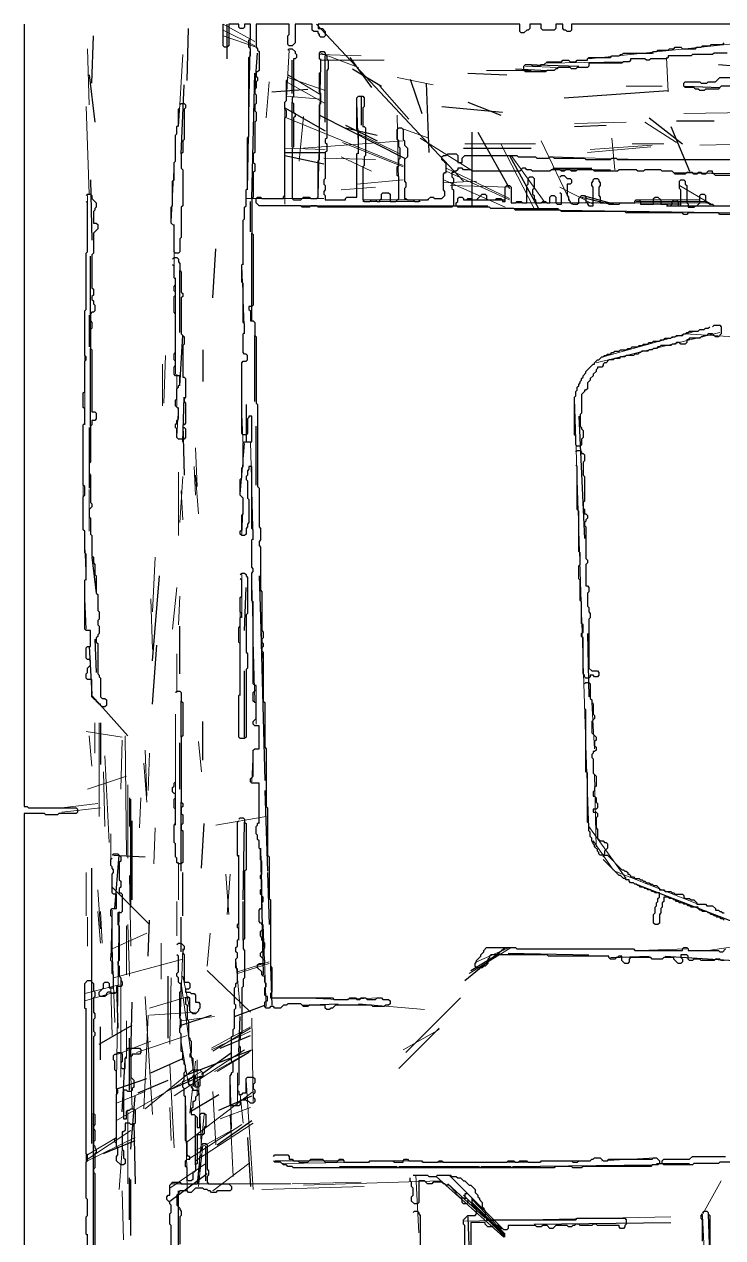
# Model space of a CAD drawing. Header units: metres. Extents: x 0 to 320, y 0 to 426.
# Drawn here: x 0 to 121.2, y 215.9 to 426.5 of the extents above; entities that cross this region are included whole.
import ezdxf

# ---------------------------------------------------------------- set-up
doc = ezdxf.new("R2010")
doc.units = ezdxf.units.M
for name, color, linetype in [('CUT', 7, 'Continuous'), ('FOLD', 1, 'Continuous'), ('OUTLINE', 3, 'Continuous')]:
    doc.layers.add(name, color=color, linetype=linetype)

msp = doc.modelspace()

# ---------------------------------------------------------------- linework, layer by layer
at = {"layer": 'CUT', "lineweight": 25}
for p, q in [((28.25, 416.75), (28.5, 425.75)), ((35.25, 420.5), (35.25, 426.5)), ((50.75, 426.5), (76.25, 399.25)), ((11.75, 416.25), (12, 424.5)), ((40, 415.25), (40.5, 421.5)), ((46.5, 414.5), (46.5, 420.25)), ((52.25, 409.5), (52.25, 421)), ((56.5, 420.75), (60.25, 415.5)), ((87.25, 419.5), (96.25, 419.25)), ((120.5, 419.5), (126.75, 419)), ((11.25, 417.75), (12.25, 409.5)), ((39.5, 396.25), (40, 418)), ((57, 418.75), (62, 415.75)), ((77, 418), (83.75, 417.75)), ((85.25, 418.75), (90.75, 418.5)), ((27.25, 404), (27.75, 416)), ((43, 414.75), (49.25, 415.25)), ((67, 417), (69, 411)), ((69.75, 416.25), (70.25, 404.25)), ((93.75, 413.75), (111.75, 415)), ((114.75, 415.75), (120.75, 415.5)), ((46.5, 405.25), (46.5, 413)), ((58.5, 414), (58.5, 409)), ((77, 413), (82.75, 410.75)), ((45.25, 412), (52.25, 408)), ((51.25, 410.75), (66, 403.25)), ((72.5, 412.25), (83, 411.25)), ((55.75, 409), (61.25, 406.25)), ((95.5, 408.75), (101, 409)), ((108.5, 410.25), (114.25, 405.75)), ((112.25, 408.75), (115.5, 401)), ((113.25, 409.75), (119.75, 409.75)), ((55.75, 408.5), (61.25, 407.25)), ((77.75, 395), (77.75, 407.75)), ((78.75, 407.75), (84.25, 398)), ((76.25, 405), (88, 405)), ((45.25, 404.25), (52.25, 404.25)), ((45.25, 403.75), (52, 402.25)), ((84.25, 403.75), (89.25, 394.5)), ((91.75, 401.5), (98.5, 401.5)), ((112.75, 400.75), (143.5, 400.25)), ((11.5, 399.5), (11.75, 389)), ((76.25, 396), (83.5, 396)), ((96.75, 396.5), (101.75, 395.25)), ((97, 396.75), (102.5, 395.25)), ((39.25, 390.5), (39.25, 395.75)), ((48, 395), (80.5, 395)), ((85, 394.5), (92.75, 394.5)), ((93, 394.25), (124, 393.75)), ((111.5, 395), (124.5, 395)), ((39.5, 375), (39.5, 390.25)), ((11.5, 373.5), (11.5, 386.25)), ((32.75, 379), (33.25, 387.5)), ((27, 373), (27, 383.75)), ((11.25, 376), (11.25, 370.5)), ((27, 363.75), (27.5, 372.5)), ((40, 361), (40, 372.5)), ((11.5, 356.75), (11.5, 370.25)), ((31, 370), (31, 364.5)), ((27.5, 354), (27.75, 361.75)), ((38.5, 360.5), (38.5, 354)), ((96.25, 358.5), (97.25, 337.25)), ((11.25, 356.5), (11.25, 346)), ((27.5, 357), (27.75, 348.25)), ((40.25, 346.5), (40.25, 356.75)), ((11.75, 334), (12.5, 327.75)), ((22.25, 316), (23.5, 330.75)), ((40.75, 330.75), (41.25, 316.5)), ((38.25, 321.25), (38.5, 328.75)), ((41, 323.5), (41.75, 295.25)), ((27, 313.75), (27, 322)), ((97.75, 320.75), (98, 309.75)), ((11.25, 318.5), (11.75, 310.25)), ((12.25, 319.75), (12.5, 314)), ((22.25, 308.5), (23, 318.75)), ((38.25, 302.75), (38.25, 314.25)), ((27.25, 302.75), (27.25, 309)), ((31, 298.75), (31, 305.5)), ((13.25, 305.25), (13.25, 298)), ((27, 293.75), (27, 301.75)), ((41.75, 293.5), (42.25, 279.5)), ((18.25, 292.25), (18.25, 287.25)), ((18.5, 273.25), (18.5, 292)), ((27.25, 279.5), (27.25, 291.5)), ((18.75, 274.5), (18.75, 288.25)), ((30.75, 280), (31.25, 287.75)), ((38, 274.5), (38.25, 288)), ((15.5, 282.25), (21, 282)), ((15.75, 273), (16.5, 282.25)), ((41, 283.5), (41.5, 261.5)), ((11.75, 232.25), (11.75, 280)), ((27.5, 271.75), (27.5, 279.25)), ((42.25, 279.25), (42.5, 270.25)), ((15.25, 276.75), (21.75, 270.25)), ((106.25, 277.25), (128.75, 268.5)), ((38, 267.5), (38, 274.25)), ((21.5, 264.75), (21.75, 271)), ((27.25, 265.5), (27.25, 271.5)), ((76.5, 260.5), (83.5, 266.25)), ((77.5, 262.25), (82.5, 265.25)), ((84, 265.25), (98, 265)), ((101.75, 264.5), (108.5, 264.75)), ((111.25, 264.75), (123.25, 264)), ((25, 250.5), (25, 261.25)), ((42.75, 263), (43, 256.25)), ((16, 259.5), (16.25, 252.25)), ((18.5, 247.25), (18.75, 256.75)), ((36.5, 254.25), (41.75, 256.25)), ((48.25, 256.25), (54.5, 256.5)), ((27.25, 252.75), (32.5, 254.5)), ((37.25, 248), (37.5, 254.25)), ((13, 249.5), (18.75, 252.75)), ((13.25, 246.75), (13.25, 252.5)), ((34, 248.75), (39.25, 251)), ((18.25, 241.5), (18.25, 250.5)), ((17, 237.75), (17.5, 246.75)), ((22, 244.5), (27.5, 247)), ((27.75, 244), (39.5, 248.5)), ((30.75, 244.25), (36, 248)), ((16.25, 241.75), (21.25, 243.5)), ((19.75, 241), (25, 243.25)), ((25.75, 241.75), (30.75, 244)), ((18.5, 231.25), (19.25, 240.5)), ((28.75, 237.75), (33.75, 240.75)), ((33.75, 238), (39.5, 240.5)), ((12, 211.75), (12, 237.5)), ((29.75, 228.5), (29.75, 237)), ((33.5, 232), (39.5, 236.25)), ((19, 235.75), (19.25, 225.25)), ((13.75, 230.5), (19.25, 232.75)), ((31.5, 225.75), (31.5, 231.75)), ((38.75, 233.25), (39.25, 224.75)), ((54.75, 228.25), (64.75, 228.25)), ((65, 228.25), (79, 228.25)), ((79.25, 228.25), (84.5, 228.25)), ((84.75, 228.25), (109, 228.5)), ((109.75, 228.75), (115.5, 228.75)), ((18.25, 219), (18.25, 226.25)), ((18.5, 216.25), (18.5, 226)), ((25.25, 222.25), (31.75, 227)), ((73.75, 226.75), (83, 217.5)), ((26.75, 206.25), (26.75, 224)), ((73.5, 225.25), (80, 219.25)), ((76.25, 223.25), (83.5, 216)), ((77, 219.5), (77.5, 204)), ((118.75, 220), (119.25, 202)), ((88.5, 218.25), (112.25, 218.5))]:
    msp.add_line(p, q, dxfattribs=at)
at = {"layer": 'FOLD', "lineweight": 18}
for p, q in [((34.5, 426.5), (40, 423.5)), ((34.5, 425.5), (40, 422.75)), ((38.75, 397.75), (39.25, 426.5)), ((34.5, 424.5), (40.25, 422.5)), ((98, 420.5), (134, 424.25)), ((11, 422.25), (11.25, 412.5)), ((45.5, 413.75), (46, 422)), ((51.5, 421.5), (58, 419)), ((104.25, 421.5), (109.25, 421.5)), ((26.75, 408.75), (27.5, 421.25)), ((51, 396.5), (51.5, 420.5)), ((51.25, 421.25), (58.5, 421)), ((51.5, 420.25), (62.5, 420.25)), ((87, 419.25), (92.75, 419)), ((90.5, 419.75), (104, 420)), ((111.5, 420.75), (111.75, 414.75)), ((45.75, 417.75), (51.5, 414.25)), ((45.75, 417.25), (52.25, 415)), ((64.75, 417.25), (71, 416)), ((80.25, 418.5), (88, 418.5)), ((42, 410.25), (42.5, 416.5)), ((45.5, 416.5), (52.25, 412.75)), ((61.75, 415.75), (66.75, 410)), ((104.5, 415.75), (110.75, 415.75)), ((45.5, 414), (51.5, 413.5)), ((57.75, 413), (58, 404)), ((10.75, 412.25), (11.25, 397)), ((45.25, 395.25), (45.25, 412.75)), ((64.75, 410.75), (65, 396.5)), ((114.5, 411), (130.5, 411.25)), ((45.5, 410.25), (65.75, 402)), ((47.75, 402.75), (48.5, 410.5)), ((95.5, 409.25), (104.5, 409.5)), ((107.75, 409.5), (113.25, 406)), ((58, 407.5), (65.25, 404)), ((65.25, 408.5), (70.25, 406.75)), ((68.75, 406.75), (77.5, 401.25)), ((102, 406.75), (102.5, 401.25)), ((45.25, 405), (52.25, 404.75)), ((48.5, 405), (65.75, 406.25)), ((55.25, 406), (65.75, 401.75)), ((76.5, 405.75), (88.75, 405.75)), ((82.75, 405.75), (88.5, 394.5)), ((89.75, 406.25), (95, 395.25)), ((97.75, 404.25), (108.75, 405.25)), ((98.25, 404.75), (109, 405.5)), ((105.5, 405.75), (111, 405.75)), ((117.25, 405.5), (127.5, 405.75)), ((52, 403.25), (61, 403)), ((55, 403.5), (60.25, 401)), ((84.5, 403.75), (90.25, 395.75)), ((91.5, 403.5), (106.75, 403)), ((109.25, 403), (116, 403)), ((118, 403), (132, 402.75)), ((25.5, 392.25), (26, 402.25)), ((73.25, 401.5), (84.25, 396.25)), ((73.25, 401), (84.25, 396)), ((93, 401.25), (101.75, 401.25)), ((55, 397.75), (61, 398.25)), ((57.75, 398.75), (65.75, 399.5)), ((72.75, 399.5), (83.5, 394.75)), ((72.75, 399), (78.5, 399.25)), ((74, 398.5), (84.25, 398.25)), ((93, 398.25), (98.75, 395.25)), ((113.75, 398.5), (119.25, 395.25)), ((11, 391), (11, 396.75)), ((38.5, 396.25), (52, 396.25)), ((58.75, 396), (70.25, 396)), ((106.5, 396), (117.25, 396)), ((58.75, 395.75), (68.75, 395.75)), ((84.5, 395.5), (118.5, 395.5)), ((106.25, 395.75), (118.25, 395.75)), ((107, 395.25), (114, 395.25)), ((38, 384.75), (38, 392.25)), ((26, 382.75), (26, 391.75)), ((37.75, 384.5), (38.25, 372.75)), ((26.25, 365.75), (26.25, 382.5)), ((10.5, 357), (10.5, 376.5)), ((99.25, 367.75), (120.75, 373)), ((100.5, 368.75), (116.5, 373.25)), ((114.75, 372.75), (123.25, 372.25)), ((24.25, 360.75), (24.5, 369)), ((24, 367.5), (24, 360.25)), ((26.5, 360), (26.5, 365.75)), ((95.5, 361.5), (97.5, 301.5)), ((26.5, 355), (26.75, 360)), ((37.75, 358.75), (38, 353.25)), ((10.25, 339), (10.25, 356.75)), ((39.25, 354), (39.75, 337)), ((29.75, 353), (30, 346.25)), ((37.5, 345), (38.25, 353.75)), ((29.5, 349.75), (29.75, 344.75)), ((26.75, 337.75), (26.75, 348.75)), ((27, 340), (27.5, 348)), ((29.75, 348.25), (30.25, 341.5)), ((11.25, 345.75), (11.25, 338.5)), ((27.25, 345.5), (27.5, 340.5)), ((37.75, 338), (38, 343.25)), ((10.5, 336), (10.75, 330)), ((22.25, 324.5), (22.75, 334)), ((37.75, 323.5), (37.75, 331)), ((25.75, 321.5), (26.5, 328.75)), ((39.5, 329.5), (39.75, 320.25)), ((10.5, 326.75), (10.75, 321.5)), ((22, 326.75), (22.25, 318)), ((26.75, 322.25), (27, 327.25)), ((37.5, 310), (37.5, 326.75)), ((39.75, 319.5), (40, 309)), ((26.5, 310.5), (26.5, 317.25)), ((40.25, 305), (40.25, 311.75)), ((11.75, 310), (18, 303)), ((98.5, 308.75), (99, 300.75)), ((26.25, 306.75), (26.25, 292.75)), ((10.75, 303.75), (17, 302.75)), ((12.25, 305.25), (12.25, 300)), ((13, 289), (13, 305.25)), ((11.25, 303), (11.75, 297.75)), ((16.75, 293.75), (17, 302.25)), ((17.5, 303), (17.75, 282.25)), ((30.25, 302), (30.75, 296.75)), ((97.5, 301.25), (98, 286.75)), ((14, 299.5), (14.75, 284.5)), ((21, 300.5), (21.25, 292.5)), ((21.5, 293.5), (21.75, 300)), ((39.5, 295), (39.75, 300.25)), ((20.75, 298.25), (21.25, 291.5)), ((11, 293.75), (17.75, 296)), ((13.75, 296.75), (14, 287.25)), ((99, 296.25), (99.25, 283.75)), ((18, 281.75), (18, 294.5)), ((40.75, 287.75), (40.75, 294.75)), ((6.5, 290.5), (12.75, 291.25)), ((20, 287), (20.25, 292.25)), ((26.25, 287.5), (26.25, 292.5)), ((6.5, 289.75), (13.25, 290.5)), ((33.25, 287.5), (42, 289)), ((22.5, 280.75), (22.75, 287)), ((37, 287.75), (37, 282.5)), ((98, 287.25), (104.5, 278.25)), ((15, 286), (15, 280.75)), ((98.75, 284.75), (102.25, 279.75)), ((37.25, 267.5), (37.25, 282.25)), ((26.75, 274.5), (26.75, 281)), ((10.75, 271.75), (10.75, 279.25)), ((18.25, 278.75), (18.5, 266.5)), ((35, 279), (35.5, 272)), ((35.25, 272), (35.75, 279)), ((102.5, 279.5), (117, 273.75)), ((12.75, 276.25), (13.25, 269.5)), ((26.5, 274.25), (26.5, 268.25)), ((12.75, 272.5), (13.25, 267)), ((13.25, 272.5), (13.5, 267)), ((15, 264.25), (15.25, 272.75)), ((16, 243.25), (16.5, 272.5)), ((11, 266.5), (11, 271.5)), ((17.75, 261.5), (17.75, 270)), ((18, 270.25), (18.25, 261.25)), ((41.5, 270.25), (42, 256)), ((15.25, 266), (21.25, 268.75)), ((31.75, 263), (32.25, 268.75)), ((15.25, 266.25), (15.75, 253.25)), ((23.75, 260.75), (23.75, 267)), ((27, 252), (27.5, 266)), ((77.25, 261.75), (84.5, 266.25)), ((78.5, 263.75), (84.25, 266.25)), ((89.75, 266), (105.5, 266)), ((106.75, 265.75), (115, 266)), ((118.75, 265.75), (123.75, 266.5)), ((15.5, 261), (27.5, 264.25)), ((36.75, 264), (37.5, 255.75)), ((37, 262), (42.5, 263.75)), ((37, 261.75), (42.5, 263.5)), ((27.5, 261.25), (28.75, 255.5)), ((31.75, 262.25), (39.25, 255)), ((10.5, 258.25), (16.5, 259.75)), ((15, 259.25), (15.25, 251)), ((16.75, 243.75), (16.75, 260.5)), ((25.25, 249.5), (25.5, 261)), ((27.25, 260), (29.75, 242.25)), ((10.5, 257), (15.75, 258.5)), ((21, 257.75), (22.25, 237.25)), ((21.75, 255.75), (28.5, 257.75)), ((48, 257.5), (54.5, 257.25)), ((54.75, 257.25), (61.75, 257.5)), ((66.25, 248), (75.75, 257.5)), ((10.75, 223), (10.75, 255.75)), ((21.75, 254.5), (29.75, 255)), ((58, 256.5), (69.5, 255.5)), ((17.75, 247), (17.75, 253.5)), ((20.75, 238.25), (21.5, 254.5)), ((27.25, 253.5), (33, 254.25)), ((39.5, 254), (39.75, 239.5)), ((19.5, 248), (28.25, 251)), ((32.5, 248.75), (39.25, 252.5)), ((32.5, 248.5), (39.25, 251.75)), ((32.75, 248.25), (39.25, 252.25)), ((65, 245.25), (72, 252.25)), ((65.75, 248.5), (72, 252)), ((16.25, 247.75), (22, 250)), ((27.25, 249.75), (28.5, 242.5)), ((26, 240.5), (38.25, 248.5)), ((28.75, 237.5), (29.75, 246.5)), ((30, 240.5), (30, 246.75)), ((33, 244.75), (39.25, 248.25)), ((33.5, 244.75), (39, 248)), ((16, 236.25), (30.75, 244.75)), ((21, 238.25), (29.25, 245)), ((25.25, 246), (26, 231.5)), ((37, 244.5), (37, 239)), ((16, 232), (16, 243)), ((18.5, 243.75), (18.75, 238.25)), ((30.25, 243), (30.75, 231)), ((35.75, 243.5), (36, 234.75)), ((38.5, 243.25), (39.75, 224.25)), ((16, 239.25), (21, 241.25)), ((28, 240.5), (28.25, 224)), ((28.25, 232.5), (39.75, 241.25)), ((32.75, 241.25), (33.25, 232)), ((37.5, 240.75), (38, 235.75)), ((25.25, 238.5), (25.5, 232.75)), ((34, 236.5), (39.25, 238.5)), ((18, 225.25), (18, 237.75)), ((30, 225.25), (31.25, 237.25)), ((35.75, 237.25), (36.25, 226.5)), ((11, 229.5), (18.5, 234.5)), ((28.5, 229.5), (37.75, 235.5)), ((29.75, 229.25), (39.75, 235.75)), ((29.75, 231), (36, 234.5)), ((11, 229.25), (19.25, 233.25)), ((11, 230.25), (16, 233.25)), ((30.25, 224.75), (31, 232)), ((16.5, 224.25), (17, 231.25)), ((100.25, 229.25), (109.5, 229.75)), ((25.25, 224.5), (31.5, 228.75)), ((32.75, 224), (39, 228.75)), ((43.5, 229.25), (55.25, 229.25)), ((44.75, 228.75), (60, 229)), ((60.25, 229.25), (68.75, 229.25)), ((69, 229), (89.75, 229)), ((90, 229.25), (96.5, 229.25)), ((46.5, 225.25), (58.5, 225.5)), ((48.5, 225), (72.25, 225.75)), ((68, 226.75), (68.5, 216.75)), ((71.5, 226.5), (83.25, 216)), ((117.5, 219.5), (121, 225.75)), ((17, 224), (17.25, 215.5)), ((25.5, 225.25), (46.25, 225.25)), ((41.25, 224.25), (59, 224.75)), ((77.75, 222.5), (83.5, 216.5)), ((77.75, 222), (83.5, 216.25)), ((76.25, 218.75), (112.25, 219.5)), ((117.75, 219.75), (119, 191.5)), ((11, 201), (11, 216.5))]:
    msp.add_line(p, q, dxfattribs=at)
at = {"layer": 'OUTLINE'}
for points in [[(0, 426.5), (0, 290.75), (0.5, 290.75), (0.75, 290.5), (9, 290.5), (9.25, 290.25), (9.25, 289.75), (9, 289.5), (6, 289.5), (5.75, 289.25), (3.75, 289.25), (3.5, 289.5), (0, 289.5), (0, 183.75)], [(236.25, 426.5), (95, 426.5), (95, 425.5), (94.75, 425.25), (94.25, 425.25), (94, 425.5), (93.75, 425.5), (93.5, 425.75), (93.5, 426.5), (92.25, 426.5), (92.25, 425.75), (92, 425.5), (90, 425.5), (89.75, 425.75), (89.75, 426.5), (87.75, 426.5), (87.75, 425.75), (87.5, 425.5), (87.25, 425.5), (86.75, 425), (86.25, 425), (86, 425.25), (86, 426.5), (51, 426.5), (51, 425.75), (51.75, 425.75), (52.25, 425.25), (52.25, 424.5), (52, 424.25), (51.5, 424.25), (51.25, 424.5), (51.25, 424.75), (51, 425), (51, 425.25), (50.25, 425.25), (50, 425.5), (50, 426.5), (47, 426.5), (47, 423.25), (46.5, 422.75), (46, 422.75), (45.75, 423), (45.75, 424.5), (46, 424.75), (46, 426.5), (40.25, 426.5), (40.25, 422.5), (40.5, 422.25), (40.5, 422), (40.75, 421.75), (40.75, 418.5), (40.5, 418.25), (40.25, 418.25), (40.25, 417.5), (40.5, 417.25), (40.5, 416.75), (40.25, 416.5), (40.25, 415.5), (40, 415.25), (40, 414.5), (40.25, 414.25), (40.25, 412.75), (40, 412.5), (40, 411.5), (40.25, 411.25), (40.25, 409.75), (40, 409.5), (40, 404.25), (39.75, 404), (39.75, 402.5), (40, 402.25), (40, 401), (39.75, 400.75), (39.75, 396.5), (39.5, 396.25), (39.5, 390.25), (39.75, 390), (39.75, 377.75), (39.5, 377.5), (39, 377.5), (39, 377), (39.25, 376.75), (39.25, 375), (39.75, 375), (40, 374.75), (40, 372.5), (40.25, 372.25), (40.25, 360.75), (40.5, 360.5), (40.5, 346.25), (40.75, 346), (40.75, 339.25), (41, 339), (41, 337), (40.75, 336.75), (40.75, 336), (41, 335.75), (41, 328.25), (41.25, 328), (41.25, 321.25), (41.5, 321), (41.5, 320), (41.25, 319.75), (41.25, 319.25), (41.5, 319), (41.5, 318.5), (41.25, 318.25), (41.25, 317.75), (41.5, 317.5), (41.5, 309), (41.75, 308.75), (41.75, 301), (42, 300.75), (42, 290.75), (42.25, 290.5), (42.25, 282.25), (42.5, 282), (42.5, 274.75), (42.75, 274.5), (42.75, 263), (43, 262.75), (43, 258.5), (42.75, 258.25), (42.75, 257.5), (53.5, 257.5), (53.75, 257.25), (56.25, 257.25), (56.5, 257.5), (57.5, 257.5), (57.75, 257.25), (58.25, 257.25), (58.5, 257.5), (59.25, 257.5), (59.5, 257.25), (61, 257.25), (61.25, 257.5), (62, 257.5), (62.25, 257.25), (63.25, 257.25), (63.5, 257), (63.5, 256.5), (63.25, 256.25), (62.75, 256.25), (62.5, 256), (60.5, 256), (60.25, 256.25), (54, 256.25), (53.5, 255.75), (53.25, 255.75), (53, 255.5), (52.5, 255.5), (52.25, 255.75), (52.25, 256.25), (49.5, 256.25), (49.25, 256), (48.5, 256), (48, 256.5), (45.75, 256.5), (45.5, 256.25), (45, 256.25), (44.5, 255.75), (43.5, 255.75), (43.25, 256), (42.75, 256), (42.5, 255.75), (42, 255.75), (41.75, 256), (41.75, 256.75), (42, 257), (42.25, 257), (42.25, 257.75), (42, 257.75), (41.75, 258), (41.75, 259.25), (42, 259.5), (42, 260), (41.75, 260.25), (41.75, 261.25), (41.5, 261.25), (41.25, 261.5), (41.25, 262), (40.5, 262.75), (40.5, 263.25), (40.75, 263.5), (41.75, 263.5), (41.75, 264), (41, 264.75), (41, 265.25), (41.5, 265.75), (41.5, 266), (41.75, 266.25), (41.75, 267), (41.25, 267.5), (41.25, 268), (41, 268.25), (41, 269), (41.25, 269.25), (41.5, 269.25), (41.5, 270), (41.25, 270.25), (41.25, 270.5), (41, 270.5), (40.75, 270.75), (40.75, 272.75), (41, 273), (41.25, 273), (41.25, 274), (41.5, 274.25), (41.5, 275), (41, 275.5), (41, 276.25), (41.25, 276.5), (41.25, 278), (41, 278.25), (41, 278.75), (41.25, 279), (41.25, 281.25), (41, 281.5), (41, 283.25), (40.75, 283.5), (40.75, 284.75), (40.5, 285), (40.5, 285.75), (40.25, 286), (40.25, 287.25), (40.5, 287.5), (40.5, 287.75), (40.75, 288), (40.75, 294.75), (39.5, 294.75), (39.25, 295), (39.25, 295.5), (39.75, 296), (39.75, 300.5), (40, 300.75), (40.75, 300.75), (40.75, 304.75), (40, 304.75), (39.75, 305), (39.75, 305.5), (40.25, 306), (40.25, 308.75), (40, 308.75), (39.75, 309), (39.75, 310.5), (40.25, 311), (40.25, 311.75), (40, 311.75), (39.75, 312), (39.75, 326.25), (39.5, 326.5), (39.5, 331.25), (39.75, 331.5), (39.75, 332), (39.5, 332.25), (39.5, 337), (39.75, 337.25), (39.75, 338.75), (39.5, 339), (39.5, 349.75), (39, 349.75), (39, 349.25), (38.75, 349), (38.75, 348.25), (38.5, 348), (38.5, 347.5), (38.75, 347.25), (38.75, 344.25), (39, 344), (39, 340), (38.75, 339.75), (38.75, 339.25), (38.5, 339), (38.5, 338), (38.25, 337.75), (37.75, 337.75), (37.5, 338), (37.5, 338.5), (37.75, 338.75), (37.75, 341.25), (38, 341.5), (38, 344.25), (37.5, 344.75), (37.5, 347.5), (37.75, 347.75), (37.75, 349.5), (38, 349.75), (38, 353.75), (38.25, 354), (39.5, 354), (39.5, 358.5), (39, 358.5), (39, 358.25), (38.75, 358), (38.75, 355.5), (38.5, 355.25), (38, 355.25), (37.75, 355.5), (37.75, 367.75), (38, 368), (38.5, 368), (38.75, 368.25), (38.75, 369), (38.5, 369.25), (38.25, 369.25), (38, 369.5), (38, 372.75), (38.25, 373), (38.25, 374.5), (38, 374.75), (38, 381.5), (37.75, 381.75), (37.75, 384.75), (38, 385), (38, 392.5), (38.25, 392.75), (38.25, 394.75), (38.5, 395), (38.5, 397.75), (38.75, 398), (38.75, 406.75), (39, 407), (39, 420.75), (39.25, 421), (39.25, 422.25), (39, 422.5), (39, 423.75), (39.25, 424), (39.25, 426.5), (38.25, 426.5), (38.25, 426), (38, 425.75), (37.5, 425.75), (37.25, 426), (37.25, 426.5), (35.5, 426.5), (35.5, 422.75), (35.25, 422.5), (34.75, 422.5), (34.5, 422.75), (34.5, 426.5)], [(45.75, 422), (46, 422.25), (46.5, 422.25), (47, 421.75), (47, 421.5), (47.25, 421.25), (47.25, 420.75), (47, 420.5), (46.75, 420.5), (46.75, 414), (46.5, 413.75), (46.5, 413), (46.75, 412.75), (46.75, 411.25), (47, 411), (47, 410.5), (46.75, 410.25), (46.75, 405.25), (46.5, 405), (46.5, 396.25), (46.75, 396), (48, 396), (48.5, 396.5), (49.5, 396.5), (49.75, 396.25), (50.75, 396.25), (51, 396.5), (51, 402.75), (51.25, 403), (51.25, 412.5), (51.5, 412.75), (51.5, 414.5), (51.25, 414.75), (51.25, 418), (51.5, 418.25), (51.5, 420.25), (51.25, 420.5), (51.25, 421.5), (51.5, 421.75), (52, 421.75), (52.25, 421.5), (52.25, 421.25), (52.5, 421), (52.5, 420.5), (52.75, 420.25), (52.75, 418.75), (52.5, 418.5), (52.5, 406.75), (52.25, 406.5), (52.25, 406), (52.5, 405.75), (52.5, 404.5), (52.25, 404.25), (52.25, 399.75), (52, 399.5), (52, 398.75), (52.25, 398.5), (52.25, 397.75), (52, 397.5), (52, 397), (52.25, 396.75), (52.25, 396), (55.75, 396), (55.75, 396.25), (56, 396.5), (57.75, 396.5), (57.75, 404), (58, 404.25), (58, 408), (57.75, 408.25), (57.75, 413.75), (58, 414), (58.75, 414), (59, 413.75), (59, 412.25), (58.75, 412), (58.75, 408.75), (59, 408.75), (59.25, 408.5), (59.25, 403.75), (59, 403.5), (59, 402), (58.75, 401.75), (58.75, 396), (59, 395.75), (60, 395.75), (60.25, 396), (61, 396), (61.25, 395.75), (61.75, 395.75), (61.75, 396), (62, 396.25), (62, 397), (62.25, 397.25), (63.25, 397.25), (63.5, 397), (63.5, 395.75), (64.5, 395.75), (65, 396.25), (65, 400), (64.75, 400.25), (64.75, 401.75), (65, 402), (65, 403), (65.25, 403.25), (65.25, 405), (65, 405.25), (65, 406.25), (64.75, 406.5), (64.75, 408.25), (65, 408.5), (65.5, 408.5), (65.75, 408.25), (65.75, 406.5), (66, 406.25), (66, 405.5), (66.5, 405), (66.5, 403.5), (66, 403), (66, 399.25), (66.25, 399), (66.25, 398.25), (66, 398), (66, 396.25), (66.25, 396.25), (66.5, 396), (67.5, 396), (67.75, 395.75), (68.5, 395.75), (68.75, 396), (70, 396), (70.5, 396.5), (71, 396.5), (71.25, 396.25), (72.5, 396.25), (73, 396.75), (73, 397.5), (72.75, 397.75), (72.75, 400.5), (73, 400.75), (73.25, 400.75), (73.25, 402.25), (73, 402.5), (73, 402.75), (72.75, 402.75), (72.5, 403), (72.5, 403.5), (72.75, 403.75), (73.25, 403.75), (73.5, 404), (75, 404), (75.25, 403.75), (75.25, 402.5), (76, 402.5), (76, 403.25), (76.5, 403.75), (85.5, 403.75), (85.75, 403.5), (88.75, 403.5), (89, 403.25), (91, 403.25), (91.25, 403.5), (91.75, 403.5), (92, 403.25), (97.25, 403.25), (97.5, 403), (101.75, 403), (102, 403.25), (102.75, 403.25), (103, 403), (125, 403)], [(122, 421.5), (119.75, 421.5), (119.5, 421.25), (116, 421.25), (115.75, 421), (111.75, 421), (111.75, 420.75), (111.5, 420.5), (108.75, 420.5), (108.5, 420.25), (108, 420.25), (107.75, 420.5), (105.25, 420.5), (105.25, 420.25), (105, 420), (104, 420), (103.75, 419.75), (98, 419.75), (98, 419.25), (97.75, 419), (96, 419), (95.75, 418.75), (95, 418.75), (94.75, 419), (92.75, 419), (92.5, 418.75), (92.25, 418.75), (92, 418.5), (90.75, 418.5), (90.5, 418.25), (87, 418.25), (86.75, 418.5), (86.75, 419.25), (87, 419.5), (88, 419.5), (88.25, 419.25), (89.5, 419.25), (89.75, 419.5), (90.25, 419.5), (90.75, 420), (93.25, 420), (93.5, 420.25), (94.5, 420.25), (94.75, 420), (95.75, 420), (96, 420.25), (97.75, 420.25), (97.75, 420.5), (98, 420.75), (101.75, 420.75), (102, 421), (103.25, 421), (103.5, 421.25), (103.75, 421.25), (104, 421.5), (109, 421.5), (109.25, 421.75), (109.75, 421.75), (110, 422), (111.75, 422), (112, 422.25), (112.75, 422.25), (113, 422.5), (114, 422.5), (114.25, 422.25), (116.5, 422.25), (116.75, 422.5), (117.5, 422.5), (117.75, 422.75), (119, 422.75), (119.25, 423), (121.25, 423), (121.5, 423.25)], [(126.5, 415.75), (121, 415.75), (120.5, 415.25), (118.25, 415.25), (118, 415), (117.25, 415), (117, 415.25), (116.5, 415.25), (116.25, 415.5), (114.75, 415.5), (114.5, 415.75), (114.5, 416.25), (114.75, 416.5), (117.25, 416.5), (117.5, 416.25), (118.5, 416.25), (118.75, 416.5), (120, 416.5), (120.75, 417.25), (127.25, 417.25)], [(128.75, 400.25), (120, 400.25), (119.5, 400.75), (119.5, 401), (118.75, 401), (118.25, 400.5), (117.75, 400.5), (117.5, 400.75), (117, 400.75), (116.75, 400.5), (116.25, 400.5), (116, 400.75), (115, 400.75), (114.75, 400.5), (113, 400.5), (112.5, 401), (110.75, 401), (110.5, 401.25), (107.75, 401.25), (107.5, 401), (106.5, 401), (106.25, 401.25), (103.25, 401.25), (103, 401), (99, 401), (98.75, 401.25), (96, 401.25), (95.75, 401), (95, 401), (94.75, 401.25), (94, 401.25), (93.75, 401), (93.25, 401), (93, 401.25), (91.5, 401.25), (91.25, 401), (88.25, 401), (88, 401.25), (87.25, 401.25), (87, 401.5), (86.5, 401.5), (86, 401), (77.75, 401), (77.5, 401.25), (76.25, 401.25), (76, 401.5), (75.25, 401.5), (75.25, 401.25), (75, 401), (74.75, 401), (74.5, 400.75), (74.25, 400.75), (74.25, 400), (74.5, 399.75), (74.5, 399), (74.25, 398.75), (74.25, 398), (74.5, 397.75), (74.5, 395), (74.25, 394.75), (51, 394.75), (50.75, 395), (49.75, 395), (49.5, 394.75), (48.25, 394.75), (48, 395), (40.75, 395), (40.25, 395.5), (40.25, 396.25), (40.5, 396.5), (41, 396.5), (41.25, 396.25), (45, 396.25), (45, 396.5), (45.25, 396.75), (45.25, 410.25), (45.5, 410.5), (45.5, 411.5), (45.25, 411.75), (45.25, 413), (45.5, 413.25), (45.5, 416.75), (45.75, 417)], [(27, 412.5), (27.25, 412.75), (27.75, 412.75), (28, 412.5), (28, 412), (27.75, 411.75), (27.75, 406.5), (27.5, 406.25), (27.5, 404.25), (27.25, 404), (27.25, 401.5), (27.5, 401.25), (27.5, 395), (27.25, 394.75), (27.25, 389.5), (27, 389.25), (27, 387), (26.75, 386.75), (26.25, 386.75), (26, 387), (26, 391.5), (25.5, 392), (25.5, 394.75), (25.75, 395), (25.75, 399.25), (26, 399.5), (26, 402.5), (26.25, 402.75), (26.25, 407.25), (26.5, 407.5), (26.5, 408.75), (26.75, 409), (26.75, 411.75), (27, 412)], [(93, 400), (93.25, 400.25), (93.75, 400.25), (94.25, 399.75), (94.75, 399.75), (95, 399.5), (95, 399), (94.75, 398.75), (94.25, 398.75), (94.25, 396.75), (94.5, 396.5), (94.5, 396), (94.75, 395.75), (94.75, 395.5), (95, 395.5), (95.25, 395.25), (96, 395.25), (96.25, 395.5), (96.25, 396.25), (96.75, 396.75), (97.25, 396.75), (97.5, 396.5), (97.5, 395.75), (97.75, 395.5), (97.75, 395.25), (98, 395), (98.75, 395), (98.75, 398.25), (98.5, 398.5), (98.5, 399), (98.75, 399.25), (98.75, 399.5), (99, 399.75), (99.5, 399.75), (99.75, 399.5), (99.75, 399.25), (100, 399), (100, 398.5), (99.75, 398.25), (99.75, 396.75), (100, 396.5), (100, 395.5), (101.25, 395.5), (101.5, 395.25), (103.25, 395.25), (103.5, 395.5), (106, 395.5), (106, 395.75), (106.25, 396), (106.75, 396), (107, 395.75), (107, 395.25), (109.25, 395.25), (109.25, 396.25), (109.5, 396.5), (110, 396.5), (110.5, 396), (110.5, 395.25), (111.5, 395.25), (111.75, 395), (112.25, 395), (112.5, 395.25), (112.5, 395.75), (112.75, 396), (113.25, 396), (113.5, 395.75), (113.5, 395), (114, 395), (114, 397.75), (113.75, 398), (113.75, 399.25), (114, 399.5), (114.5, 399.5), (114.75, 399.25), (114.75, 398.75), (115, 398.5), (115, 395.5), (115.25, 395.25), (115.25, 394.75), (116.25, 394.75), (116.5, 395), (116.75, 395), (117.25, 395.5), (117.25, 396.75), (117.5, 397), (118, 397), (118.25, 396.75), (118.25, 395.75), (118.5, 395.5), (118.75, 395.5), (119, 395.25), (119.5, 395.25), (119.75, 395), (124.25, 395)], [(123.75, 393.5), (120.75, 393.5), (120.5, 393.75), (115.25, 393.75), (115, 393.5), (114.5, 393.5), (114.25, 393.75), (104.5, 393.75), (104.25, 394), (93.25, 394), (93, 394.25), (85.25, 394.25), (85, 394.5), (81, 394.5), (80.75, 394.75), (75.25, 394.75), (75, 395), (75, 395.5), (75.25, 395.75), (75.25, 396.25), (75.5, 396.5), (76, 396.5), (76.25, 396.25), (76.25, 396), (76.75, 396), (77, 396.25), (77.5, 396.25), (77.75, 396), (78.5, 396), (79.5, 397), (80, 397), (80.25, 396.75), (80.25, 396), (81.75, 396), (82, 396.25), (82.75, 396.25), (83, 396), (83, 395.75), (83.5, 395.75), (83.5, 398.25), (83.75, 398.5), (84.25, 398.5), (84.5, 398.25), (84.5, 395.5), (85.25, 395.5), (85.5, 395.75), (86.25, 395.75), (86.5, 395.5), (87.25, 395.5), (87.25, 398.5), (87.5, 398.75), (87.5, 399.75), (87.75, 400), (88.25, 400), (88.5, 399.75), (88.5, 398), (88.25, 397.75), (88.25, 397), (88.5, 396.75), (88.5, 396.25), (88.75, 396), (88.75, 395.75), (89, 395.5), (89.75, 395.5), (90, 395.75), (90.5, 395.75), (90.75, 395.5), (91.25, 395.5), (91.25, 396.5), (91.5, 396.75), (92, 396.75), (92.25, 396.5), (92.25, 395.5), (92.5, 395.25), (93.25, 395.25), (93.25, 397), (93, 397.25)], [(10.75, 396.75), (11, 397), (11.5, 397), (11.75, 396.75), (11.75, 396.25), (12.5, 395.5), (12.5, 394.75), (12.25, 394.5), (12.25, 394.25), (12, 394), (12, 392), (12.5, 392), (12.75, 391.75), (12.75, 391), (12, 390.25), (12, 386.75), (11.75, 386.5), (11.75, 380.75), (12, 380.5), (12, 379.5), (11.75, 379.25), (11.75, 378.75), (12, 378.5), (12, 378), (12.25, 377.75), (12.25, 376.75), (12, 376.5), (11.75, 376.5), (11.5, 376.25), (11.5, 375), (11.75, 374.75), (11.75, 373.75), (11.5, 373.5), (11.5, 370.25), (11.75, 370), (11.75, 359.25), (12.25, 359.25), (12.5, 359), (12.5, 358), (12.25, 357.75), (11.75, 357.75), (11.75, 357), (11.5, 356.75), (11.5, 350.5), (11.25, 350.25), (11.25, 348.5), (11.5, 348.25), (11.5, 343.5), (11.75, 343.25), (11.75, 342.75), (11.25, 342.25), (11.25, 341), (11.5, 340.75), (11.5, 338), (11.75, 337.75), (11.75, 334.25), (12, 334), (12, 333), (12.25, 332.75), (12.25, 331), (12.5, 330.75), (12.5, 327.75), (12.75, 327.5), (12.75, 324.75), (13, 324.5), (13, 323.25), (12.75, 323), (12.75, 322.25), (13, 322), (13, 320.75), (12.75, 320.5), (12.75, 320.25), (12.5, 320), (12.5, 319.25), (12.75, 319), (12.75, 313.75), (13, 313.5), (13, 313.25), (13.25, 313), (13.25, 309.75), (13.5, 309.5), (14, 309.5), (14.25, 309.25), (14.25, 308.25), (14, 308), (13.5, 308), (13.25, 308.25), (13.25, 308.5), (13, 308.5), (12.5, 309), (12.5, 309.25), (12.25, 309.25), (11.75, 309.75), (11.75, 312.75), (11, 312.75), (10.75, 313), (10.75, 313.75), (11, 314), (11, 314.75), (11.5, 315.25), (11.5, 316), (11.25, 316.25), (11, 316.25), (10.75, 316.5), (10.75, 318.25), (11, 318.5), (11.5, 318.5), (11.5, 321.25), (10.75, 321.25), (10.5, 321.5), (10.5, 330), (10.75, 330.25), (10.75, 334.5), (10.5, 334.75), (10.5, 338.5), (10.25, 338.75), (10.25, 344.5), (10.5, 344.75), (10.5, 346.25), (10.25, 346.5), (10.25, 357), (10.5, 357.25), (10.5, 359.75), (10.25, 360), (10.25, 362.5), (10.5, 362.75), (10.5, 368), (10.75, 368.25), (10.75, 368.75), (10.5, 369), (10.5, 376.75), (10.75, 377), (10.75, 386.75), (11, 387), (11, 395.5), (10.75, 395.75)], [(25.75, 385.75), (26, 386), (26.5, 386), (26.75, 385.75), (26.75, 385.25), (27, 385), (27, 383.75), (27.25, 383.5), (27.25, 380), (27.5, 379.75), (27.5, 379.25), (27.25, 379), (27.25, 372.75), (27.75, 372.25), (27.75, 371), (27.5, 370.75), (27.5, 365.25), (27.75, 365.25), (28, 365), (28, 361.75), (27.75, 361.5), (27.75, 361), (28, 360.75), (28, 357.25), (27.75, 357), (27.5, 357), (27.5, 356.5), (27.75, 356.5), (28, 356.25), (28, 354.75), (27.75, 354.5), (26.75, 354.5), (26.5, 354.75), (26.5, 356.25), (26.25, 356.5), (26.25, 357), (26.5, 357.25), (26.5, 357.75), (26.75, 358), (26.75, 359.75), (26.25, 360.25), (26.25, 361.25), (26.5, 361.5), (26.5, 363.25), (26.75, 363.5), (26.75, 363.75), (27, 364), (27, 365.5), (26.25, 365.5), (26, 365.75), (26, 367), (26.25, 367.25), (26.25, 368), (26, 368.25), (26, 369.25), (26.25, 369.5), (26.25, 376.25), (26, 376.5), (26, 379.25), (26.25, 379.5), (26.25, 380), (26, 380.25), (26, 381), (26.25, 381.25), (26.25, 382.25), (26, 382.5), (26, 384.5), (25.75, 384.75)], [(119.5, 374), (119.75, 374.25), (120.75, 374.25), (121, 374), (121, 372.75), (120.5, 372.25), (120, 372.25), (119.5, 372.75), (118.75, 372.75), (118.5, 372.5), (118, 372.5), (117.75, 372.25), (117.5, 372.25), (117.25, 372), (115.5, 372), (115.25, 371.75), (115, 371.75), (115, 371.25), (114.75, 371), (114, 371), (113.75, 371.25), (113.25, 371.25), (113, 371), (112.5, 371), (112.25, 370.75), (110.5, 370.75), (110.25, 370.5), (110, 370.5), (109.75, 370.25), (109.25, 370.25), (109, 370), (108.5, 370), (108.25, 369.75), (107.25, 369.75), (107, 369.5), (106.75, 369.5), (106.5, 369.25), (106, 369.25), (105.75, 369), (104.5, 369), (104.25, 368.75), (103.5, 368.75), (103.25, 368.5), (102.5, 368.5), (102.25, 368.25), (101.5, 368.25), (101, 367.75), (100.75, 367.75), (100.5, 367.5), (100.5, 367.25), (100.25, 367), (99.5, 367), (99.5, 366.75), (99.25, 366.5), (99.25, 366.25), (98.75, 365.75), (98.75, 365.5), (98.25, 365), (98.25, 364.75), (97.75, 364.25), (97.75, 363.25), (97.5, 363), (97.25, 363), (97.25, 362.75), (96.75, 362.25), (96.75, 359), (96.5, 358.75), (96.5, 356.75), (96.75, 356.5), (96.75, 356.25), (97, 356), (97, 354.75), (96.75, 354.5), (96.75, 353.5), (96.5, 353.25), (96, 353.25), (95.75, 353.5), (95.75, 355), (95.5, 355.25), (95.5, 361.75), (95.75, 362), (95.75, 362.75), (96, 363), (96, 363.5), (96.25, 363.75), (96.25, 364), (96.5, 364.25), (96.5, 364.5), (96.75, 364.75), (96.75, 365), (97, 365.25), (97, 365.5), (97.5, 366), (97.5, 366.25), (98.75, 367.5), (99, 367.5), (99, 367.75), (99.5, 368.25), (99.75, 368.25), (100.25, 368.75), (100.5, 368.75), (100.75, 369), (101, 369), (101.25, 369.25), (101.75, 369.25), (102, 369.5), (102.25, 369.5), (102.5, 369.75), (103.25, 369.75), (103.5, 370), (104.5, 370), (104.75, 370.25), (105.25, 370.25), (105.5, 370.5), (106.5, 370.5), (106.75, 370.75), (107.25, 370.75), (107.5, 371), (108.25, 371), (108.5, 371.25), (109, 371.25), (109.25, 371.5), (110.25, 371.5), (110.5, 371.75), (111, 371.75), (111.25, 372), (112.25, 372), (112.5, 372.25), (113, 372.25), (113.25, 372.5), (114.25, 372.5), (114.5, 372.75), (114.75, 372.75), (115, 373), (115.25, 373), (115.5, 373.25), (117, 373.25), (117.25, 373.5), (118, 373.5), (118.25, 373.75), (118.75, 373.75), (119, 374)], [(95.75, 352.25), (96, 352.5), (96.5, 352.5), (96.75, 352.25), (96.75, 352), (97, 352), (97.25, 351.75), (97.25, 350.75), (97, 350.5), (97, 348.25), (97.25, 348), (97.25, 343.75), (97, 343.5), (97, 342.5), (97.25, 342.25), (97.25, 341.5), (97.5, 341.5), (97.75, 341.25), (97.75, 340.75), (97.5, 340.5), (97.5, 340.25), (97.25, 340), (97.25, 339.5), (97.5, 339.25), (97.5, 333.75), (97.75, 333.5), (97.75, 333), (97.5, 332.75), (97.5, 329), (97.75, 329), (98, 328.75), (98, 328), (97.75, 327.75), (97.75, 325.5), (98, 325.25), (98, 324.5), (98.25, 324.25), (98.25, 323.5), (98, 323.25), (98, 314.75), (98.5, 314.25), (99.5, 314.25), (99.75, 314), (99.75, 313.5), (99.5, 313.25), (99, 313.25), (98.75, 313.5), (98.25, 313.5), (98.25, 313.25), (98, 313), (97.5, 313), (97.25, 313.25), (97.25, 313.5), (97, 313.75), (97, 320), (96.75, 320.25), (96.75, 320.75), (97, 321), (97, 322.25), (96.75, 322.5), (96.75, 326.25), (96.5, 326.5), (96.5, 330), (96.25, 330.25), (96.25, 332.5), (96.5, 332.75), (96.5, 334.75), (96.25, 335), (96.25, 342), (96, 342.25), (96, 349.75), (95.75, 350)], [(37.5, 331), (37.75, 331.25), (38.25, 331.25), (38.5, 331), (38.5, 330.75), (38.75, 330.5), (38.75, 324.25), (38.5, 324), (38.5, 317.5), (38.75, 317.25), (38.75, 314.75), (38.5, 314.5), (38.5, 302.75), (38.25, 302.5), (37.5, 302.5), (37.25, 302.75), (37.25, 310), (37.5, 310.25), (37.5, 319), (37.25, 319.25), (37.25, 321.75), (37.5, 322), (37.5, 323.5), (37.75, 323.75), (37.75, 324.25), (37.5, 324.5), (37.5, 327), (37.75, 327.25), (37.75, 330), (37.5, 330.25)], [(97.25, 312), (97.5, 312.25), (98, 312.25), (98.25, 312), (98.25, 309.5), (98.5, 309.25), (98.5, 308.75), (98.75, 308.5), (98.75, 306.75), (99, 306.5), (99, 306), (98.5, 305.5), (98.5, 303.5), (99.25, 302.75), (99.25, 302.25), (99, 302), (99, 301.25), (99.25, 301), (99.25, 300.5), (99, 300.25), (98.75, 300.25), (98.75, 300), (98.5, 299.75), (98.5, 299.25), (98.75, 299), (98.75, 296.5), (99.25, 296), (99.25, 294.25), (99, 294), (99, 293.5), (98.75, 293.25), (98.75, 292.5), (99, 292.5), (99.25, 292.25), (99.25, 291.5), (99.5, 291.25), (99.5, 290.5), (99.25, 290.25), (98.75, 290.25), (98.75, 289.75), (99.25, 289.75), (99.5, 289.5), (99.5, 289), (99.25, 288.75), (99.25, 287), (99.5, 286.75), (99.5, 285.25), (100, 284.75), (100.5, 284.75), (100.75, 284.5), (101, 284.5), (101.25, 284.25), (101.25, 283.5), (100.75, 283), (100.75, 282.5), (100.5, 282.25), (100, 282.25), (99.75, 282.5), (99.75, 282.75), (99.5, 283), (99.5, 283.25), (99, 283.75), (99, 284), (98.75, 284.25), (98.75, 284.5), (98.5, 284.75), (98.5, 285.25), (98.25, 285.5), (98.25, 286.25), (98, 286.5), (98, 287.75), (97.75, 288), (97.75, 296.5), (97.5, 296.75), (97.5, 307.5), (97.25, 307.75)], [(26.25, 310.5), (26.5, 310.75), (27, 310.75), (27.25, 310.5), (27.25, 309), (27.5, 308.75), (27.5, 303), (27.25, 302.75), (27.25, 291.5), (27.5, 291.25), (27.5, 290.75), (27.25, 290.5), (27.25, 289.5), (27.5, 289.25), (27.5, 287.75), (27.25, 287.5), (27.25, 286.75), (27.5, 286.5), (27.5, 281), (27.25, 280.75), (26.75, 280.75), (26.5, 281), (26.5, 281.75), (26.25, 282), (26.25, 284.25), (26, 284.5), (26, 287.5), (26.25, 287.75), (26.25, 290.25), (26, 290.5), (26, 292), (26.25, 292.25), (26.25, 293), (26, 293), (25.75, 293.25), (25.75, 294), (26, 294.25), (26, 294.75), (26.25, 295)], [(37.25, 288.5), (37.5, 288.75), (38, 288.75), (38.25, 288.5), (38.25, 288), (38.5, 287.75), (38.5, 279.75), (38.25, 279.5), (38.25, 267.75), (38, 267.5), (38, 266), (38.25, 265.75), (38.25, 261), (38, 260.75), (38, 259.5), (37.75, 259.25), (37.75, 251.5), (37.5, 251.25), (37.5, 250.5), (37.25, 250.25), (37.25, 249.25), (37.5, 249), (37.5, 248), (37.25, 247.75), (37.25, 242.5), (37, 242.25), (37, 241.5), (37.25, 241.25), (37.25, 240.75), (37.75, 240.75), (38, 241), (38.5, 241), (38.5, 243.5), (38.75, 243.75), (39.75, 243.75), (40, 243.5), (40, 242.75), (39.75, 242.5), (39.75, 241.75), (40, 241.5), (40, 241), (39.75, 240.75), (39.75, 240.25), (40, 240), (40, 239.5), (39.75, 239.25), (39.25, 239.25), (39, 239.5), (38.75, 239.5), (38.5, 239.75), (37.5, 239.75), (37.5, 239), (37.25, 238.75), (36, 238.75), (35.75, 239), (35.75, 244), (36, 244.25), (36, 244.5), (36.25, 244.75), (36.25, 246.25), (36, 246.5), (36, 250.75), (36.25, 251), (36.25, 252), (36.5, 252.25), (36.5, 255.5), (36.75, 255.75), (36.75, 256.25), (36.5, 256.5), (36.5, 259.25), (36.75, 259.5), (36.75, 260), (37, 260.25), (37, 262.5), (36.75, 262.75), (36.75, 264.25), (37, 264.5), (37, 265.25), (36.75, 265.5), (36.75, 266.25), (37, 266.5), (37, 267.5), (37.25, 267.75), (37.25, 269.5), (37, 269.75), (37, 270.25), (37.25, 270.5), (37.25, 282), (37, 282.25), (37, 288), (37.25, 288.25)], [(15.25, 282.25), (15.5, 282.5), (16.25, 282.5), (16.75, 282), (16.75, 281.25), (16.5, 281), (16.5, 278), (16.75, 277.75), (16.75, 276.75), (16.5, 276.5), (16.5, 275.75), (16.75, 275.75), (17, 275.5), (17, 272.5), (16.75, 272.25), (16.25, 272.25), (16.25, 270.25), (16.5, 270), (16.5, 264), (16.25, 263.75), (16.25, 263.25), (16.5, 263), (16.5, 261.25), (16.75, 261), (16.75, 260.5), (17, 260.25), (17, 259.75), (16.75, 259.5), (16, 259.5), (16, 258.5), (15.75, 258.25), (15.25, 258.25), (15, 258.5), (14.5, 258.5), (14.25, 258.25), (14.25, 258), (14, 257.75), (13.25, 257.75), (13, 258), (13, 258.5), (13.75, 259.25), (13.75, 260), (14, 260.25), (14.5, 260.25), (14.75, 260), (14.75, 259.25), (15.5, 259.25), (15.5, 261.5), (15.25, 261.75), (15.25, 263.75), (15, 264), (15, 264.5), (15.25, 264.75), (15.25, 271.5), (15, 271.75), (15, 272.75), (15.25, 273), (16, 273), (16, 275.5), (15.5, 275.5), (15.25, 275.75), (15.25, 279), (15.5, 279.25), (15.5, 279.75), (15.25, 280), (15.25, 280.25), (15, 280.5), (15, 281.5), (15.25, 281.75)], [(100.5, 282), (100.75, 282.25), (101.25, 282.25), (103.75, 279.75), (104, 279.75), (104.25, 279.5), (104.5, 279.5), (104.75, 279.25), (104.75, 279), (105, 279), (105.25, 278.75), (105.25, 278.5), (105.75, 278.5), (106, 278.25), (106.75, 278.25), (107, 278), (107.25, 278), (107.5, 277.75), (107.75, 277.75), (108, 277.5), (108.5, 277.5), (108.75, 277.25), (109, 277.25), (109.25, 277), (109.75, 277), (110.25, 276.5), (110.25, 276.25), (111, 276.25), (111.25, 276), (112.25, 276), (112.5, 275.75), (112.75, 275.75), (113, 275.5), (114.25, 275.5), (114.5, 275.25), (114.5, 275), (114.75, 274.75), (115.5, 274.75), (115.75, 274.5), (116.25, 274.5), (116.75, 274), (116.75, 273.75), (118.25, 273.75), (118.5, 273.5), (119.5, 273.5), (120, 273), (120, 272.75), (120.5, 272.75), (120.75, 272.5), (121, 272.5), (121.25, 272.25), (121.5, 272.25)], [(121.5, 271), (121.25, 271.25), (121, 271.25), (120.75, 271.5), (120.25, 271.5), (120, 271.75), (119.75, 271.75), (119.5, 272), (119.25, 272), (119, 272.25), (118.75, 272.25), (118.5, 272.5), (117.75, 272.5), (117.5, 272.75), (117.25, 272.75), (117, 273), (117, 273.25), (115.75, 273.25), (115.5, 273.5), (115.25, 273.5), (115, 273.75), (114.5, 273.75), (114.25, 274), (113.75, 274), (113.5, 274.25), (113.25, 274.25), (113, 274.5), (112.75, 274.5), (112.5, 274.75), (112, 274.75), (111.75, 275), (111, 275), (111, 274.25), (110.75, 274), (110.75, 273.25), (110.5, 273), (110.5, 272.25), (110.25, 272), (110.25, 270.5), (110, 270.25), (109.5, 270.25), (109.25, 270.5), (109.25, 272), (109.5, 272.25), (109.5, 273.25), (109.75, 273.5), (109.75, 274), (110, 274.25), (110, 274.75), (110.25, 275), (110.25, 275.75), (109.5, 275.75), (109.25, 276), (109, 276), (108.75, 276.25), (108.25, 276.25), (108, 276.5), (107.75, 276.5), (107.5, 276.75), (107, 276.75), (106.75, 277), (106.5, 277), (106.25, 277.25), (106, 277.25), (105.75, 277.5), (105.25, 277.5), (105, 277.75), (105, 278), (104.5, 278), (104.25, 278.25), (104, 278.25), (103.5, 278.75), (103.25, 278.75), (100.5, 281.5)], [(26.5, 266.75), (26.75, 267), (27.25, 267), (27.75, 266.5), (27.75, 266), (27.5, 265.75), (27.5, 265.25), (27.75, 265), (27.75, 260.25), (28.5, 260.25), (28.75, 260), (28.75, 259.25), (28.5, 259), (28, 259), (28, 258.5), (28.75, 258.5), (29, 258.25), (29.5, 258.25), (29.75, 258), (29.75, 256.75), (30.25, 256.75), (30.5, 256.5), (30.5, 255.75), (30.25, 255.5), (30.25, 255.25), (29.75, 254.75), (29.25, 254.75), (28.75, 255.25), (28.75, 257.5), (28, 257.5), (28, 256.5), (28.25, 256.25), (28.25, 253.75), (28.5, 253.5), (28.5, 250.75), (28.75, 250.5), (28.75, 250.25), (29, 250), (29, 248), (28.75, 247.75), (28.75, 247.25), (29, 247.25), (29.25, 247), (29.25, 245), (30.5, 245), (31, 244.5), (31, 244), (30.75, 243.75), (30.5, 243.75), (30.5, 242.25), (30.25, 242), (29.75, 242), (29.5, 242.25), (29.5, 243.25), (29.75, 243.5), (29.75, 244), (29.25, 244), (29.25, 243.75), (29, 243.5), (28.75, 243.5), (28.5, 243.25), (28.5, 242.5), (28.75, 242.5), (29, 242.25), (29, 242), (29.25, 241.75), (29.25, 241.5), (30, 241.5), (30.25, 241.25), (30.25, 240.75), (29.75, 240.25), (29.75, 239.75), (29.5, 239.5), (29.25, 239.5), (29.25, 238.5), (29, 238.25), (29, 237.25), (29.5, 237.25), (30, 236.75), (30, 235), (30.5, 235), (30.5, 237.25), (30.75, 237.5), (31.25, 237.5), (31.5, 237.25), (31.5, 235.25), (31.25, 235), (31.25, 234), (31, 233.75), (30, 233.75), (30, 228.75), (29.75, 228.5), (29.75, 227.5), (29.5, 227.25), (29.25, 227.25), (29.25, 226), (29, 225.75), (28.5, 225.75), (28.25, 226), (28.25, 228), (28, 228.25), (28, 229.25), (28.25, 229.5), (28.75, 229.5), (28.75, 230), (28.5, 230), (28.25, 230.25), (28.25, 232.5), (28, 232.75), (28, 240.25), (27.75, 240.5), (27.75, 241.75), (27.5, 242), (27.5, 243), (27.75, 243.25), (27.75, 244.5), (28, 244.75), (28, 245.75), (27.75, 246), (27.75, 246.5), (27.5, 246.75), (27.5, 248), (27.25, 248.25), (27.25, 251.25), (27, 251.5), (27, 252.25), (27.25, 252.5), (27.25, 253.75), (27, 254), (27, 258.5), (27.25, 258.75), (27.25, 260), (27, 260), (26.75, 260.25), (26.75, 261), (26.5, 261.25), (26.5, 261.75), (26.75, 262), (26.75, 264.75), (26.5, 265)], [(121.5, 264), (121, 264), (120.75, 264.25), (120, 264.25), (119.75, 264), (117.5, 264), (117.25, 264.25), (116.25, 264.25), (116, 264), (115.5, 264), (115.25, 264.25), (115.25, 264.75), (115, 265), (114, 265), (114, 264.5), (114.25, 264.25), (114.25, 263.75), (114, 263.5), (113.5, 263.5), (112.75, 264.25), (112.75, 264.5), (111, 264.5), (110.75, 264.25), (109, 264.25), (108.75, 264.5), (105.25, 264.5), (105, 264.25), (105, 263.75), (104.75, 263.5), (104.25, 263.5), (103.75, 264), (103.75, 264.75), (103.25, 264.75), (103, 264.5), (102.75, 264.5), (102.5, 264.25), (101.75, 264.25), (101.5, 264.5), (101.5, 264.75), (91, 264.75), (90.75, 265), (81, 265), (80.75, 264.75), (80.75, 264.5), (80.5, 264.25), (80.5, 263.5), (80, 263), (79.75, 263), (79.5, 262.75), (78.5, 262.75), (78.25, 263), (78.25, 263.5), (78.5, 263.75), (78.5, 264), (79.25, 264.75), (79.25, 265), (79.75, 265.5), (79.75, 265.75), (80.25, 266.25), (85.25, 266.25), (85.5, 266), (105.75, 266), (106, 265.75), (114.25, 265.75), (114.25, 266), (114.5, 266.25), (115, 266.25), (115.25, 266), (115.25, 265.75), (120.5, 265.75), (120.75, 265.5), (121.25, 265.5), (121.75, 266)], [(11, 200.75), (11, 216.25), (10.75, 216.5), (10.75, 219.5), (11, 219.75), (11, 222.5), (10.75, 222.75), (10.75, 229), (11, 229.25), (11, 230.25), (10.75, 230.5), (10.75, 255.5), (10.5, 255.75), (10.5, 260), (11, 260.5), (11.5, 260.5), (12, 260), (12, 258.75), (12.25, 258.5), (12.25, 257.75), (12, 257.5), (12, 255), (12.25, 254.75), (12.25, 254), (12, 253.75), (12, 251.75), (12.25, 251.5), (12.25, 251), (12, 250.75), (12, 237.5), (12.25, 237.25), (12.25, 235.5), (12, 235.25), (12, 234.75), (12.25, 234.5), (12.25, 232.75), (12, 232.5), (12, 232), (12.25, 231.75), (12.25, 231.5), (12.5, 231.25), (12.5, 230.75), (12.25, 230.5), (12.25, 228), (12, 227.75), (12, 227.25), (12.25, 227), (12.25, 214.5)], [(17.75, 248.5), (18, 248.75), (20, 248.75), (20.25, 248.5), (20.25, 248), (20, 247.75), (18.75, 247.75), (18.75, 247.5), (18.5, 247.25), (18.5, 243.75), (19, 243.25), (19, 242), (18.75, 241.75), (18.75, 241.5), (18.5, 241.25), (18, 241.25), (17.75, 241.5), (17.25, 241.5), (17.25, 236.5), (17.75, 236.5), (17.75, 237.75), (18, 238), (18.25, 238), (18.5, 238.25), (19, 238.25), (19.25, 238), (19.25, 235.75), (19, 235.5), (18.5, 235.5), (18.25, 235.75), (17.5, 235.75), (17.5, 234.5), (17.25, 234.25), (17, 234.25), (17, 231.25), (17.25, 231), (17.25, 229.75), (17.5, 229.5), (17.5, 228.75), (17.25, 228.5), (16.75, 228.5), (16, 229.25), (16, 230), (16.25, 230.25), (16.25, 231.5), (16, 231.75), (16, 232.25), (15.75, 232.5), (15.75, 233), (16, 233.25), (16, 240.75), (16.25, 241), (16.25, 241.5), (16, 241.75), (16, 244.75), (15.75, 245), (15.75, 246.5), (15.5, 246.75), (15.5, 247.5), (15.75, 247.75), (16, 247.75), (16.25, 248), (16.75, 248), (17, 247.75), (17, 246.5), (16.75, 246.25), (16.75, 245.5), (17, 245.25), (17.5, 245.25), (17.5, 247), (17.75, 247.25)], [(30.75, 232), (31, 232.25), (31.5, 232.25), (31.75, 232), (31.75, 227.75), (32, 227.5), (32, 226.75), (31.75, 226.5), (31.75, 225.5), (32, 225.25), (35.5, 225.25), (36, 224.75), (36, 224.25), (35.75, 224), (33.5, 224), (33.25, 223.75), (32.5, 223.75), (32.25, 224), (32, 224), (31.75, 224.25), (31.25, 224.25), (31, 224.5), (29.75, 224.5), (29, 223.75), (28.5, 223.75), (28.25, 224), (27, 224), (26.75, 223.75), (26.75, 223.5), (26.5, 223.25), (26.5, 221.5), (27, 221), (27, 220.75), (27.25, 220.5), (27.25, 219.75), (27, 219.5), (27, 214.75)], [(25.5, 211.5), (25.5, 218), (25.25, 218.25), (25.25, 220), (25.5, 220.25), (25.5, 221.5), (25.25, 221.75), (25.25, 222), (24.75, 222.5), (24.75, 223), (25, 223.25), (25.25, 223.25), (25.25, 225), (25.75, 225.5), (27, 225.5), (27.25, 225.25), (30, 225.25), (30.25, 225.5), (30.25, 227.25), (30.5, 227.5), (30.5, 230), (30.75, 230.25)], [(43.25, 230), (43.5, 230.25), (45.75, 230.25), (46, 230), (46, 229.5), (46.5, 229.5), (46.75, 229.25), (47.5, 229.25), (47.75, 229), (49.25, 229), (49.75, 229.5), (51.75, 229.5), (52.25, 229), (54.25, 229), (54.75, 229.5), (55.25, 229.5), (55.5, 229.25), (55.5, 229), (59.75, 229), (60, 229.25), (64, 229.25), (64.25, 229), (65.75, 229), (65.75, 229.25), (66, 229.5), (66.5, 229.5), (66.75, 229.25), (69, 229.25), (69.25, 229), (71.75, 229), (72, 229.25), (72.5, 229.25), (72.75, 229), (83.75, 229), (84, 229.25), (85, 229.25), (85.25, 229), (85.75, 229), (86, 229.25), (87.25, 229.25), (87.5, 229), (89.5, 229), (89.75, 229.25), (95, 229.25), (95.25, 229), (96, 229), (96.25, 229.25), (98.25, 229.25), (98.5, 229.5), (98.75, 229.5), (99, 229.75), (100, 229.75), (100.5, 229.25), (101.25, 229.25), (101.5, 229.5), (109, 229.5), (109.25, 229.75), (109.75, 229.75), (110.25, 229.25), (110.25, 228.75), (110, 228.5), (109, 228.5), (108.75, 228.25), (97, 228.25), (96.75, 228), (95.25, 228), (95, 228.25), (92.25, 228.25), (92, 228), (46.75, 228), (46.5, 228.25), (45.75, 228.25), (45.5, 228.5), (45, 228.5), (44.5, 229), (43.5, 229), (43.25, 229.25)], [(122.5, 229), (120.75, 229), (120.5, 228.75), (116.25, 228.75), (116, 228.5), (111, 228.5), (110.75, 228.75), (110.75, 229.25), (111, 229.5), (115.5, 229.5), (116, 230), (121.75, 230)], [(76.5, 209), (76.5, 218), (76.25, 218.25), (76.25, 219), (77, 219.75), (78.25, 219.75), (78.5, 220), (78.5, 220.75), (78.25, 221), (78.25, 221.25), (78, 221.25), (77.75, 221.5), (77.75, 222.75), (77, 223.5), (76.5, 223.5), (76.5, 222.75), (76.75, 222.75), (77, 222.5), (77, 222), (76.75, 221.75), (76.25, 221.75), (76, 222), (76, 222.75), (75.75, 222.75), (75, 223.5), (75, 223.75), (73.75, 225), (73.25, 225), (73, 225.25), (72.75, 225.25), (72.5, 225.5), (71, 225.5), (70.75, 225.25), (70, 225.25), (69.5, 225.75), (68.5, 225.75), (68.5, 222), (68.25, 221.75), (67.75, 221.75), (67.25, 222.25), (67.25, 223), (67.5, 223.25), (67.5, 224.5), (67.25, 224.75), (67.25, 225.5), (67, 225.75), (67, 226.25)], [(67.5, 226.75), (70, 226.75), (70.25, 226.5), (71.5, 226.5), (71.75, 226.75), (74, 226.75), (74.25, 226.5), (75, 226.5), (75.25, 226.25), (75.75, 226.25), (76.25, 225.75), (76.5, 225.75), (77.25, 225), (77.5, 225), (78.25, 224.25), (78.25, 223.75), (78.75, 223.25), (78.75, 223), (79, 222.75), (79, 222.5), (79.5, 222), (79.5, 221.25), (79.75, 221), (79.75, 220.75), (80, 220.5), (80, 219.5), (80.25, 219.25), (80.25, 219), (95.75, 219), (96, 219.25), (104.25, 219.25), (104.5, 219), (104.5, 218.25), (104.25, 218), (104.25, 217.75), (104, 217.5), (103.5, 217.5), (103.25, 217.75), (103.25, 218), (99.5, 218), (99.25, 218.25), (98.75, 218.25), (98.5, 218), (96.5, 218), (96.25, 218.25), (95.75, 218.25), (95.5, 218), (95.25, 218), (95, 217.75), (94.5, 217.75), (94.25, 218), (92.25, 218), (91.75, 217.5), (91.25, 217.5), (90.75, 218), (90, 218), (89.75, 217.75), (89, 217.75), (88.75, 218), (84, 218), (84, 217.5), (83.75, 217.25), (83.25, 217.25), (83, 217.5), (82.75, 217.5), (82.25, 218), (81.5, 218), (81.25, 217.75), (80.5, 217.75), (80, 218.25), (80, 218.5), (77.5, 218.5), (77.5, 210)], [(67.5, 220.25), (67.75, 220.5), (68.25, 220.5), (68.5, 220.25), (68.5, 220), (68.75, 219.75), (68.75, 212.5)], [(117.75, 215.25), (117.75, 219), (117.5, 219.25), (117.5, 219.75), (117.75, 220)], [(117.75, 220.25), (118, 220.5), (118.5, 220.5), (118.75, 220.25), (118.75, 220), (119, 219.75), (119, 213.5)]]:
    msp.add_lwpolyline(points, dxfattribs=at)

doc.saveas('drawing.dxf')
